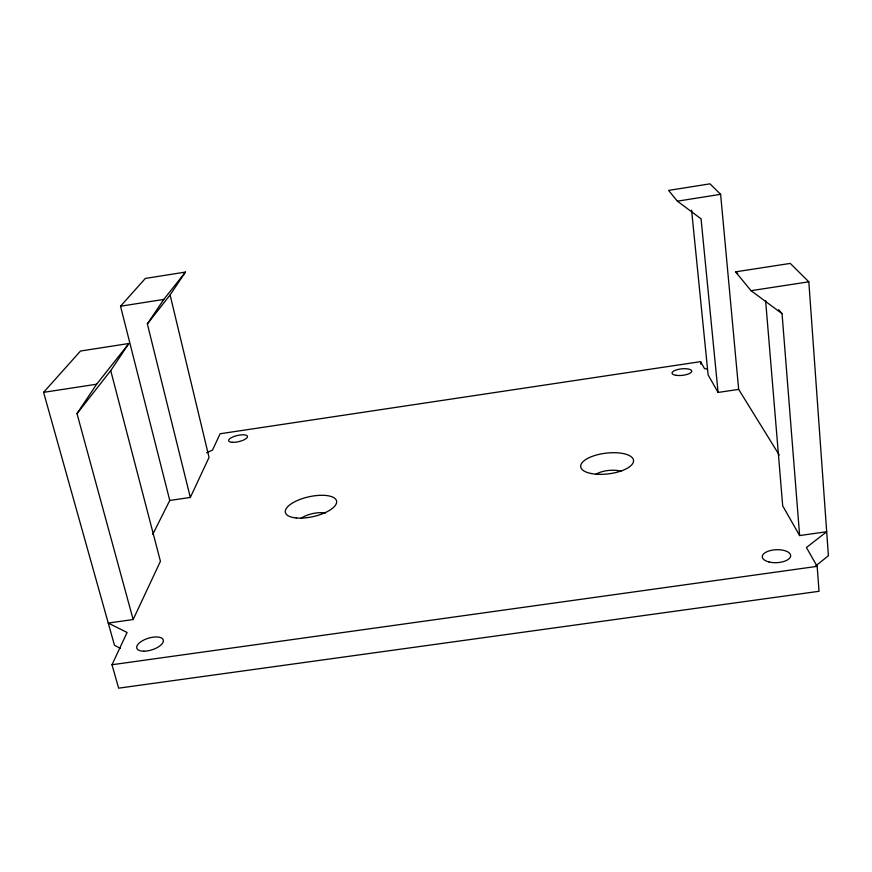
<?xml version="1.0" encoding="UTF-8"?>
<svg xmlns="http://www.w3.org/2000/svg" width="872" height="872" viewBox="0 0 872 872"><rect width="100%" height="100%" fill="white"/><g stroke="black" fill="none" stroke-linecap="round" stroke-linejoin="round"><path stroke-width="1.31" d="M765.605 300.48L782.696 505.847L799.624 535.561L826.689 531.746L806.437 547.518L817.162 566.353L819.037 591.292L118.625 688.161L111.998 664.737L127.094 632.494L108.248 623.066L133.154 619.534L160.426 561.306L110.733 370.611L128.86 343.514L80.507 351.024L43.6 392.346L114.483 645.302L120.369 648.365M169.768 500.452L190.325 497.432L209.051 457.429L170.095 294.943L185.453 272.075L145.341 278.43L120.521 306.214L169.768 500.452L152.764 534.34M133.154 619.534L76.998 413.622L96.639 384.214L128.86 343.514M190.325 497.432L147.357 323.926L163.794 299.423L185.453 272.075M76.998 413.622L110.733 370.611M147.357 323.926L170.095 294.943M815.712 565.906L828.4 555.737L808.824 281.82L790.261 263.409L735.554 271.846L751.032 290.67L782.053 313.648L799.624 535.561M206.555 452.775L212.485 450.094L220.136 433.755L700.554 361.651L704.565 368.703L707.159 369.063M720.621 194.336L710.026 183.839L668.562 190.412L677.413 201.17L720.621 194.336L738.66 389.392L779.219 454.988M120.521 306.214L163.794 299.423M43.6 392.346L96.639 384.214M751.032 290.67L808.824 281.82M691.583 210.13L708.119 374.927L718.092 392.444L738.66 389.392M111.998 664.737L817.162 566.353M735.554 271.846L737.734 273.459M677.413 201.17L701.055 218.839L718.092 392.444M778.652 309.658L782.053 313.648M700.554 361.651L700.816 364.213M300.938 518.458A16.415 6.507 -12.7 0 1 325.332 513.161M596.012 474.183A16.655 6.693 -6.8 0 1 621.18 471.414M676.192 375.342A9.897 3.27 -6.1 0 0 691.692 371.494A9.897 3.27 -6.1 0 0 677.773 369.521A9.897 3.27 -6.1 0 0 676.192 375.342M143.935 651.177A13.854 6.071 -17.3 0 0 163.369 640.462A13.854 6.071 -17.3 0 0 142.801 640.549A13.854 6.071 -17.3 0 0 143.935 651.177M769.06 561.993A14.214 6.486 -2.5 0 0 790.664 555.867A14.214 6.486 -2.5 0 0 769.682 550.733A14.214 6.486 -2.5 0 0 769.06 561.993M296.251 517.968A26.215 10.126 -12.6 0 0 336.559 502.784A26.215 10.126 -12.6 0 0 300.121 499.384A26.215 10.126 -12.6 0 0 296.251 517.968M232.17 442.289A9.646 3.139 -13 0 0 247.376 437.155A9.646 3.139 -13 0 0 234.633 436.273A9.646 3.139 -13 0 0 232.17 442.289M590.954 473.474A26.607 10.42 -6.9 0 0 633.323 462.247A26.607 10.42 -6.9 0 0 597.08 454.846A26.607 10.42 -6.9 0 0 590.954 473.474"/></g></svg>
